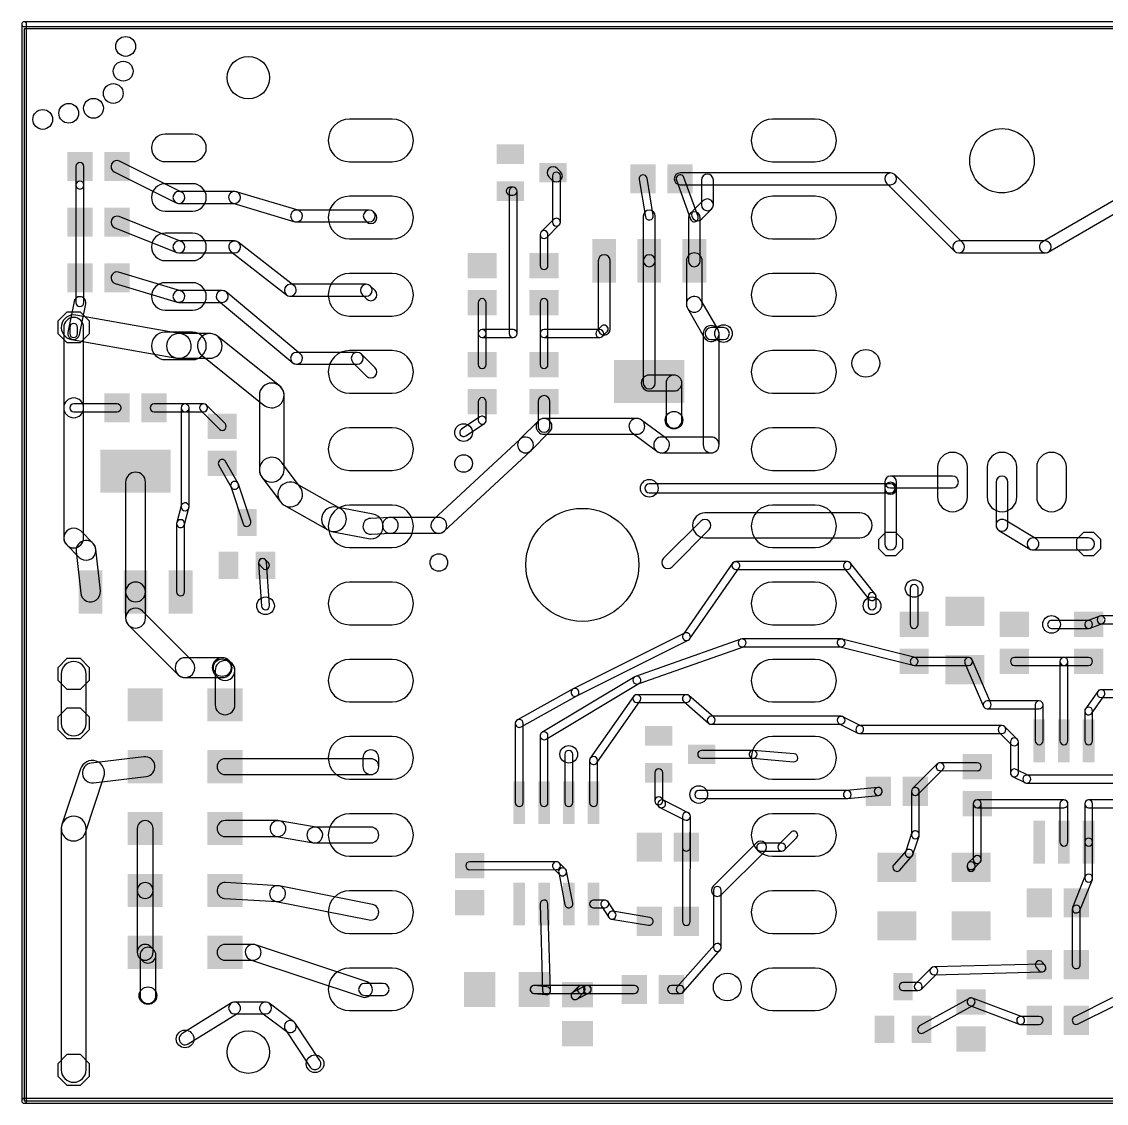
# Model space of a CAD drawing. Extents: x -0.1 to 96, y -0.1 to 55.4.
# Drawn here: x -0.1 to 55.5, y -0.1 to 55.4 of the extents above; entities that cross this region are included whole.
import ezdxf

# ---------------------------------------------------------------- set-up
doc = ezdxf.new("R2010")
doc.units = 0
for name, color, linetype in [('16', 174, 'CONTINUOUS'), ('17', 94, 'CONTINUOUS'), ('18', 94, 'CONTINUOUS'), ('20', 178, 'CONTINUOUS')]:
    doc.layers.add(name, color=color, linetype=linetype)

# ---------------------------------------------------------------- blocks, each defined once
blk = doc.blocks.new('RECT')
blk.add_solid([(-0.5, -0.5), (0.5, -0.5), (-0.5, 0.5), (0.5, 0.5)])
blk = doc.blocks.new('LONGP100')
blk.add_lwpolyline([(-0.5, -0.5), (0.5, -0.5, 1), (0.5, 0.5), (-0.5, 0.5, 1)], format="xyb", close=True)
blk = doc.blocks.new('OCTAGONP')
blk.add_lwpolyline([(-0.5, -0.2071), (-0.5, 0.2071), (-0.2071, 0.5), (0.2071, 0.5), (0.5, 0.2071), (0.5, -0.2071), (0.2071, -0.5), (-0.2071, -0.5)], close=True)
blk = doc.blocks.new('ROUNDP')
blk.add_circle((0, 0), 0.5)
blk = doc.blocks.new('ROUNDV')
blk.add_circle((0, 0), 0.5)

msp = doc.modelspace()

# ---------------------------------------------------------------- linework, layer by layer
at = {"layer": '16'}
for points in [[(0, 55.118), (95.885, 55.118, 1), (95.885, 55.372), (0, 55.372, 1)], [(0.127, 0), (0.127, 55.245, 1), (-0.127, 55.245), (-0.127, 0, 1)], [(2.6568, 47.943), (2.6543, 46.988, 1), (3.0607, 46.987), (3.0632, 47.942, 1)], [(8.0737, 46.6277), (4.8962, 48.2152, 1), (4.6238, 47.6698), (7.8013, 46.0823, 1)], [(27.5205, 47.6705), (27.3505, 47.8405, 1), (26.9195, 47.4095), (27.0895, 47.2395, 1)], [(27.5082, 45.085), (27.5082, 47.455, 1), (27.1018, 47.455), (27.1018, 45.085, 1)], [(32.268, 45.4331), (31.953, 47.3406, 1), (31.552, 47.2744), (31.867, 45.3669, 1)], [(44.45, 47.6123), (33.6525, 47.6123, 1), (33.6525, 47.0027), (44.45, 47.0027, 1)], [(34.5699, 45.3806), (33.8435, 47.377, 1), (33.4615, 47.238), (34.1879, 45.2416, 1)], [(34.7472, 47.244), (34.7472, 45.974, 1), (35.3568, 45.974), (35.3568, 47.244, 1)], [(48.158, 44.0305), (44.6655, 47.523, 1), (44.2345, 47.092), (47.727, 43.5995, 1)], [(58.2673, 47.5713), (52.2348, 44.0788, 1), (52.5402, 43.5512), (58.5727, 47.0437, 1)], [(2.6543, 46.9875), (2.6543, 40.9575, 1), (3.0607, 40.9575), (3.0607, 46.9875, 1)], [(24.9316, 46.4718), (25.0791, 46.4693, 1), (25.0859, 46.8757), (24.9384, 46.8782, 1)], [(24.8793, 46.6725), (24.8793, 39.3725, 1), (25.2857, 39.3725), (25.2857, 46.6725, 1)], [(10.795, 46.6598), (7.9375, 46.6598, 1), (7.9375, 46.0502), (10.795, 46.0502, 1)], [(14.0576, 45.6944), (10.8826, 46.6469, 1), (10.7074, 46.0631), (13.8824, 45.1106, 1)], [(34.8365, 46.1895), (34.3285, 45.6815, 1), (34.7595, 45.2505), (35.2675, 45.7585, 1)], [(17.7025, 45.7073), (13.97, 45.7073, 1), (13.97, 45.0977), (17.7025, 45.0977, 1)], [(18.0005, 45.5355), (17.918, 45.618, 1), (17.487, 45.187), (17.5695, 45.1045, 1)], [(32.3723, 43.1038), (32.3723, 45.4, 1), (31.7627, 45.4), (31.7627, 43.1038, 1)], [(8.0506, 44.098), (4.8731, 45.368, 1), (4.6469, 44.802), (7.8244, 43.532, 1)], [(26.8137, 44.3063), (27.4487, 44.9413, 1), (27.1613, 45.2287), (26.5263, 44.5937, 1)], [(34.6837, 43.1038), (34.6837, 45.3111, 1), (34.0741, 45.3111), (34.0741, 43.1038, 1)], [(26.8732, 42.86), (26.8732, 44.45, 1), (26.4668, 44.45), (26.4668, 42.86, 1)], [(10.795, 44.1198), (7.9375, 44.1198, 1), (7.9375, 43.5102), (10.795, 43.5102, 1)], [(13.8396, 41.8331), (10.9821, 44.0556, 1), (10.6079, 43.5744), (13.4654, 41.3519, 1)], [(52.3875, 44.1198), (47.9425, 44.1198, 1), (47.9425, 43.5102), (52.3875, 43.5102, 1)], [(29.4513, 43.1038), (29.4513, 39.5986, 1), (30.0609, 39.5986), (30.0609, 43.1038, 1)], [(31.7627, 43.1038), (31.7627, 36.83, 1), (32.3723, 36.83), (32.3723, 43.1038, 1)], [(33.9725, 43.1038), (33.9725, 40.8686, 1), (34.7853, 40.8686), (34.7853, 43.1038, 1)], [(8.025, 41.567), (4.8475, 42.5195, 1), (4.6725, 41.9355), (7.85, 40.983, 1)], [(17.5525, 41.8973), (13.6525, 41.8973, 1), (13.6525, 41.2877), (17.5525, 41.2877, 1)], [(18.0005, 41.5755), (17.768, 41.808, 1), (17.337, 41.377), (17.5695, 41.1445, 1)], [(2.5586, 41.0173), (2.2411, 39.4298, 1), (2.8389, 39.3102), (3.1564, 40.8977, 1)], [(10.16, 41.5798), (7.9375, 41.5798, 1), (7.9375, 40.9702), (10.16, 40.9702, 1)], [(14.1651, 38.3342), (10.3551, 41.5092, 1), (9.9649, 41.0408), (13.7749, 37.8658, 1)], [(34.0268, 40.6657), (34.8904, 39.1671, 1), (35.5946, 39.5729), (34.731, 41.0715, 1)], [(23.6982, 39.3725), (23.6982, 40.96, 1), (23.2918, 40.96), (23.2918, 39.3725, 1)], [(26.8732, 39.37), (26.8732, 40.96, 1), (26.4668, 40.96), (26.4668, 39.37, 1)], [(26.4668, 40.96), (26.4668, 37.78, 1), (26.8732, 37.78), (26.8732, 40.96, 1)], [(2.4296, 39.0622), (7.8271, 38.1097, 1), (8.0479, 39.3603), (2.6504, 40.3128, 1)], [(2.032, 39.6875), (2.032, 35.56, 1), (3.048, 35.56), (3.048, 39.6875, 1)], [(2.7432, 39.37), (2.7432, 39.6875, 1), (2.3368, 39.6875), (2.3368, 39.37, 1)], [(25.0825, 39.5757), (23.495, 39.5757, 1), (23.495, 39.1693), (25.0825, 39.1693, 1)], [(23.6982, 37.78), (23.6982, 39.3725, 1), (23.2918, 39.3725), (23.2918, 37.78, 1)], [(29.5275, 39.5732), (26.67, 39.5732, 1), (26.67, 39.1668), (29.5275, 39.1668, 1)], [(29.6124, 39.7423), (29.3838, 39.5137, 1), (29.6712, 39.2263), (29.8998, 39.4549, 1)], [(34.8361, 39.37), (34.8361, 33.655, 1), (35.6489, 33.655), (35.6489, 39.37, 1)], [(35.8775, 39.6748), (35.2425, 39.6748, 1), (35.2425, 39.0652), (35.8775, 39.0652, 1)], [(7.9375, 38.1), (9.525, 38.1, 1), (9.525, 39.37), (7.9375, 39.37, 1)], [(9.1283, 38.2391), (12.3033, 35.6991, 1), (13.0967, 36.6909), (9.9217, 39.2309, 1)], [(17.085, 38.4048), (13.97, 38.4048, 1), (13.97, 37.7952), (17.085, 37.7952, 1)], [(18.0005, 37.6155), (17.3005, 38.3155, 1), (16.8695, 37.8845), (17.5695, 37.1845, 1)], [(12.065, 36.195), (12.065, 32.385, 1), (13.335, 32.385), (13.335, 36.195, 1)], [(32.0675, 36.4236), (33.3375, 36.4236, 1), (33.3375, 37.2364), (32.0675, 37.2364, 1)], [(32.9311, 36.83), (32.9311, 34.925, 1), (33.7439, 34.925), (33.7439, 36.83, 1)], [(26.3652, 35.88), (26.3652, 34.6075, 1), (26.9748, 34.6075), (26.9748, 35.88, 1)], [(2.032, 35.56), (2.032, 28.8798, 1), (3.048, 28.8798), (3.048, 35.56, 1)], [(4.765, 35.7632), (2.54, 35.7632, 1), (2.54, 35.3568), (4.765, 35.3568, 1)], [(6.665, 35.3568), (8.255, 35.3568, 1), (8.255, 35.7632), (6.665, 35.7632, 1)], [(8.255, 35.3568), (9.205, 35.3568, 1), (9.205, 35.7632), (8.255, 35.7632, 1)], [(8.4582, 30.48), (8.4582, 35.56, 1), (8.0518, 35.56), (8.0518, 30.48, 1)], [(9.0613, 35.4163), (10.0163, 34.4613, 1), (10.3037, 34.7487), (9.3487, 35.7037, 1)], [(23.6982, 34.925), (23.6982, 35.88, 1), (23.2918, 35.88), (23.2918, 34.925, 1)], [(22.6552, 34.1209), (23.6077, 34.7559, 1), (23.3823, 35.0941), (22.4298, 34.4591, 1)], [(26.3826, 34.8949), (25.4301, 33.9424, 1), (26.0049, 33.3676), (26.9574, 34.3201, 1)], [(31.4325, 35.0139), (26.67, 35.0139, 1), (26.67, 34.2011), (31.4325, 34.2011, 1)], [(32.9463, 33.9801), (31.6763, 34.9326, 1), (31.1887, 34.2824), (32.4587, 33.3299, 1)], [(25.441, 33.9528), (20.996, 29.8253, 1), (21.549, 29.2297), (25.994, 33.3572, 1)], [(35.2425, 34.0614), (32.7025, 34.0614, 1), (32.7025, 33.2486), (35.2425, 33.2486, 1)], [(9.983, 32.6051), (10.618, 31.4801, 1), (10.972, 31.6799), (10.337, 32.8049, 1)], [(12.192, 32.004), (13.1445, 30.734, 1), (14.1605, 31.496), (13.208, 32.766, 1)], [(6.223, 26.1112), (6.223, 31.75, 1), (5.207, 31.75), (5.207, 26.1112, 1)], [(10.6022, 31.5157), (11.2372, 29.6107, 1), (11.6228, 29.7393), (10.9878, 31.6443, 1)], [(13.3396, 30.5625), (15.5821, 29.2925, 1), (16.2079, 30.3975), (13.9654, 31.6675, 1)], [(47.625, 32.0548), (44.45, 32.0548, 1), (44.45, 31.4452), (47.625, 31.4452, 1)], [(44.1452, 31.75), (44.1452, 31.4325, 1), (44.7548, 31.4325), (44.7548, 31.75, 1)], [(44.1452, 31.4325), (44.1452, 28.575, 1), (44.7548, 28.575), (44.7548, 31.4325, 1)], [(50.4698, 29.5275), (50.4698, 31.75, 1), (49.8602, 31.75), (49.8602, 29.5275, 1)], [(44.45, 31.6611), (32.0675, 31.6611, 1), (32.0675, 31.2039), (44.45, 31.2039, 1)], [(8.2228, 29.5644), (8.4514, 30.428, 1), (8.0586, 30.532), (7.83, 29.6684, 1)], [(15.7746, 29.2215), (17.6646, 28.8565, 1), (17.9054, 30.1035), (16.0154, 30.4685, 1)], [(34.925, 28.8925), (42.8625, 28.8925, 1), (42.8625, 30.1625), (34.925, 30.1625, 1)], [(8.2296, 26.1112), (8.2296, 29.6164, 1), (7.8232, 29.6164), (7.8232, 26.1112, 1)], [(18.7657, 29.9334), (17.7657, 29.8859, 1), (17.8043, 29.0741), (18.8043, 29.1216, 1)], [(21.2725, 29.9339), (18.785, 29.9339, 1), (18.785, 29.1211), (21.2725, 29.1211, 1)], [(33.2355, 27.407), (35.1405, 29.312, 1), (34.7095, 29.743), (32.8045, 27.838, 1)], [(51.9093, 28.8364), (50.3218, 29.7889, 1), (50.0082, 29.2661), (51.5957, 28.3136, 1)], [(2.1808, 28.5206), (2.8158, 27.8856, 1), (3.5342, 28.604), (2.8992, 29.239, 1)], [(2.6699, 28.1907), (2.8985, 26.0571, 1), (3.9087, 26.1653), (3.6801, 28.2989, 1)], [(54.61, 28.8798), (51.7525, 28.8798, 1), (51.7525, 28.2702), (54.61, 28.2702, 1)], [(12.5237, 27.6187), (12.3762, 27.7662, 1), (12.0888, 27.4788), (12.2363, 27.3313, 1)], [(12.0298, 27.6088), (12.1798, 25.3863, 1), (12.5852, 25.4137), (12.4352, 27.6362, 1)], [(34.1393, 23.6965), (36.6793, 27.3477, 1), (36.3457, 27.5798), (33.8057, 23.9285, 1)], [(42.2275, 27.6669), (36.5125, 27.6669, 1), (36.5125, 27.2606), (42.2275, 27.2606, 1)], [(43.6562, 26.0032), (42.3862, 27.5907, 1), (42.0688, 27.3368), (43.3388, 25.7493, 1)], [(5.207, 26.1112), (5.207, 24.765, 1), (6.223, 24.765), (6.223, 26.1112, 1)], [(45.8597, 24.445), (45.8597, 26.289, 1), (45.4533, 26.289), (45.4533, 24.445, 1)], [(43.7007, 25.4), (43.7007, 25.8763, 1), (43.2943, 25.8763), (43.2943, 25.4, 1)], [(5.3558, 24.4058), (7.8958, 21.8658, 1), (8.6142, 22.5842), (6.0742, 25.1242, 1)], [(54.6103, 24.6482), (52.7053, 24.6507, 1), (52.7047, 24.2443), (54.6097, 24.2418, 1)], [(55.1766, 24.8729), (54.5391, 24.6354, 1), (54.6809, 24.2546), (55.3184, 24.4921, 1)], [(58.42, 24.8857), (55.2475, 24.8857, 1), (55.2475, 24.4793), (58.42, 24.4793, 1)], [(28.3484, 20.7733), (34.0634, 23.6308, 1), (33.8816, 23.9942), (28.1666, 21.1367, 1)], [(31.5001, 21.3984), (36.8976, 23.3034, 1), (36.7624, 23.6866), (31.3649, 21.7816, 1)], [(36.83, 23.2918), (41.91, 23.2918, 1), (41.91, 23.6982), (36.83, 23.6982, 1)], [(45.7064, 22.742), (41.9599, 23.692, 1), (41.8601, 23.298), (45.6066, 22.348, 1)], [(3.175, 19.3675), (3.175, 21.9075, 1), (1.905, 21.9075), (1.905, 19.3675, 1)], [(8.255, 21.717), (10.16, 21.717, 1), (10.16, 22.733), (8.255, 22.733, 1)], [(10.6642, 22.4392), (10.5192, 22.5842, 1), (9.8008, 21.8658), (9.9458, 21.7208, 1)], [(10.813, 20.32), (10.813, 22.08, 1), (9.797, 22.08), (9.797, 20.32, 1)], [(45.6563, 22.3418), (48.4503, 22.3393, 1), (48.4507, 22.7457), (45.6567, 22.7482, 1)], [(48.2637, 22.4625), (49.2162, 20.24, 1), (49.5898, 20.4), (48.6373, 22.6225, 1)], [(53.34, 22.7482), (50.8, 22.7482, 1), (50.8, 22.3418), (53.34, 22.3418, 1)], [(54.61, 22.7482), (53.34, 22.7482, 1), (53.34, 22.3418), (54.61, 22.3418, 1)], [(53.5432, 18.475), (53.5432, 22.545, 1), (53.1368, 22.545), (53.1368, 18.475, 1)], [(26.7745, 18.5583), (31.537, 21.4158, 1), (31.328, 21.7642), (26.5655, 18.9067, 1)], [(25.4987, 19.1899), (28.3562, 20.7774, 1), (28.1588, 21.1326), (25.3013, 19.5451, 1)], [(31.266, 20.754), (29.0435, 17.579, 1), (29.3765, 17.346), (31.599, 20.521, 1)], [(33.9725, 20.8407), (31.4325, 20.8407, 1), (31.4325, 20.4343), (33.9725, 20.4343, 1)], [(35.3763, 19.6792), (34.1063, 20.7904, 1), (33.8387, 20.4846), (35.1087, 19.3733, 1)], [(54.7754, 19.8844), (55.4104, 20.7734, 1), (55.0796, 21.0096), (54.4446, 20.1206, 1)], [(55.245, 20.6883), (55.88, 20.6883, 1), (55.88, 21.0947), (55.245, 21.0947, 1)], [(49.403, 20.1168), (52.07, 20.1168, 1), (52.07, 20.5232), (49.403, 20.5232, 1)], [(51.8668, 20.32), (51.8668, 18.475, 1), (52.2732, 18.475), (52.2732, 20.32, 1)], [(54.8132, 18.475), (54.8132, 20.0025, 1), (54.4068, 20.0025), (54.4068, 18.475, 1)], [(25.6032, 15.3), (25.6032, 19.3675, 1), (25.1968, 19.3675), (25.1968, 15.3, 1)], [(41.91, 19.7294), (35.2425, 19.7294, 1), (35.2425, 19.3231), (41.91, 19.3231, 1)], [(42.9534, 19.2317), (42.0009, 19.708, 1), (41.8191, 19.3445), (42.7716, 18.8683, 1)], [(26.8732, 15.3), (26.8732, 18.7325, 1), (26.4668, 18.7325), (26.4668, 15.3, 1)], [(50.165, 19.2532), (42.8625, 19.2532, 1), (42.8625, 18.8468), (50.165, 18.8468, 1)], [(50.9437, 18.5587), (50.3087, 19.1937, 1), (50.0213, 18.9063), (50.6563, 18.2713, 1)], [(51.0032, 16.8275), (51.0032, 18.415, 1), (50.5968, 18.415), (50.5968, 16.8275, 1)], [(18.1914, 17.145), (18.1914, 17.6, 1), (17.3786, 17.6), (17.3786, 17.145, 1)], [(27.7368, 17.78), (27.7368, 15.3, 1), (28.1432, 15.3), (28.1432, 17.78, 1)], [(34.755, 17.5768), (37.4, 17.5768, 1), (37.4, 17.9832), (34.755, 17.9832, 1)], [(37.3825, 17.5776), (39.4675, 17.3976, 1), (39.5025, 17.8024), (37.4175, 17.9824, 1)], [(2.8901, 17.0283), (1.9376, 14.1708, 1), (3.1424, 13.7692), (4.0949, 16.6267, 1)], [(6.1459, 17.6496), (3.4334, 17.3321, 1), (3.5516, 16.3229), (6.2641, 16.6404, 1)], [(10.305, 16.7386), (17.785, 16.7386, 1), (17.785, 17.5514), (10.305, 17.5514, 1)], [(29.0068, 17.4625), (29.0068, 15.3, 1), (29.4132, 15.3), (29.4132, 17.4625, 1)], [(46.8463, 17.2887), (45.5763, 16.0187, 1), (45.8637, 15.7313), (47.1337, 17.0013, 1)], [(48.8953, 17.3457), (46.9903, 17.3482, 1), (46.9897, 16.9418), (48.8947, 16.9393, 1)], [(32.3518, 16.83), (32.3518, 15.3875, 1), (32.7582, 15.3875), (32.7582, 16.83, 1)], [(51.5259, 16.6917), (50.8909, 17.0092, 1), (50.7091, 16.6458), (51.3441, 16.3283, 1)], [(56.642, 16.7132), (51.435, 16.7132, 1), (51.435, 16.3068), (56.642, 16.3068, 1)], [(32.4113, 15.2438), (32.5588, 15.0963, 1), (32.8462, 15.3837), (32.6987, 15.5312, 1)], [(42.2275, 15.9195), (34.6075, 15.9195, 1), (34.6075, 15.513), (42.2275, 15.513, 1)], [(43.7948, 16.0772), (42.2073, 15.9184, 1), (42.2477, 15.5141), (43.8352, 15.6728, 1)], [(43.8175, 16.0782), (43.815, 16.0782, 1), (43.815, 15.6718), (43.8175, 15.6718, 1)], [(45.72, 16.0782), (45.7175, 16.0782, 1), (45.7175, 15.6718), (45.72, 15.6718, 1)], [(45.9232, 13.6552), (45.9207, 15.8752, 1), (45.5143, 15.8748), (45.5168, 13.6548, 1)], [(32.6113, 15.0584), (33.8813, 14.4209, 1), (34.0637, 14.7841), (32.7937, 15.4216, 1)], [(48.895, 15.4457), (48.8925, 15.4457, 1), (48.8925, 15.0393), (48.895, 15.0393, 1)], [(48.6893, 15.2423), (48.6918, 12.3823, 1), (49.0982, 12.3827), (49.0957, 15.2427, 1)], [(53.3401, 15.4432), (48.8951, 15.4457, 1), (48.8949, 15.0393), (53.3399, 15.0368, 1)], [(53.5432, 13.275), (53.5432, 15.24, 1), (53.1368, 15.24), (53.1368, 13.275, 1)], [(54.8132, 13.275), (54.8132, 15.24, 1), (54.4068, 15.24), (54.4068, 13.275, 1)], [(54.61, 15.0368), (58.42, 15.0368, 1), (58.42, 15.4432), (54.61, 15.4432, 1)], [(1.905, 13.97), (1.905, 1.5875, 1), (3.175, 1.5875), (3.175, 13.97, 1)], [(34.1732, 13.0172), (34.1757, 14.6022, 1), (33.7693, 14.6028), (33.7668, 13.0178, 1)], [(33.7693, 14.6026), (33.7668, 9.2076, 1), (34.1732, 9.2074), (34.1757, 14.6024, 1)], [(6.6114, 10.795), (6.6114, 13.97, 1), (5.7986, 13.97), (5.7986, 10.795, 1)], [(10.305, 13.5636), (13.0175, 13.5636, 1), (13.0175, 14.3764), (10.305, 14.3764, 1)], [(12.9477, 13.5696), (14.8402, 13.2396, 1), (14.9798, 14.0404), (13.0873, 14.3704, 1)], [(14.91, 13.2336), (17.785, 13.2336, 1), (17.785, 14.0464), (14.91, 14.0464, 1)], [(39.0062, 12.8738), (39.6287, 13.4963, 1), (39.3413, 13.7837), (38.7188, 13.1612, 1)], [(45.5953, 12.6357), (45.9128, 13.5882, 1), (45.5272, 13.7168), (45.2097, 12.7643, 1)], [(45.9232, 13.6525), (45.9232, 13.655, 1), (45.5168, 13.655), (45.5168, 13.6525, 1)], [(54.8132, 11.43), (54.8132, 13.275, 1), (54.4068, 13.275), (54.4068, 11.43, 1)], [(35.7755, 10.5795), (37.998, 12.802, 1), (37.567, 13.233), (35.3445, 11.0105, 1)], [(37.7825, 12.8143), (38.8625, 12.8143, 1), (38.8625, 13.2207), (37.7825, 13.2207, 1)], [(44.9201, 11.8434), (45.5551, 12.5659, 1), (45.2499, 12.8341), (44.6149, 12.1116, 1)], [(27.3074, 12.2682), (22.8599, 12.2657, 1), (22.8601, 11.8593), (27.3076, 11.8618, 1)], [(27.7668, 11.8906), (27.4518, 12.2081, 1), (27.1632, 11.9219), (27.4782, 11.6044, 1)], [(48.7212, 11.9213), (49.0387, 12.2388, 1), (48.7513, 12.5262), (48.4338, 12.2087, 1)], [(48.7807, 11.9775), (48.7807, 12.065, 1), (48.3743, 12.065), (48.3743, 11.9775, 1)], [(28.1395, 10.1385), (27.822, 11.786, 1), (27.423, 11.709), (27.7405, 10.0615, 1)], [(6.6114, 7.62), (6.6114, 10.795, 1), (5.7986, 10.795), (5.7986, 7.62, 1)], [(10.2805, 10.3893), (12.9755, 10.2268, 1), (13.0245, 11.0382), (10.3295, 11.2007, 1)], [(54.1637, 9.767), (54.7987, 11.3545, 1), (54.4213, 11.5055), (53.7863, 9.918, 1)], [(12.9207, 10.2339), (17.7057, 9.2814, 1), (17.8643, 10.0786), (13.0793, 11.0311, 1)], [(35.7632, 7.874), (35.7632, 10.795, 1), (35.3568, 10.795), (35.3568, 7.874, 1)], [(26.4669, 10.0941), (26.5969, 5.6491, 1), (27.0031, 5.6609), (26.8731, 10.1059, 1)], [(29.21, 9.8968), (29.785, 9.8968, 1), (29.785, 10.3032), (29.21, 10.3032, 1)], [(29.6151, 9.9885), (29.9926, 9.4135, 1), (30.3324, 9.6365), (29.9549, 10.2115, 1)], [(54.1757, 6.9848), (54.1782, 9.8423, 1), (53.7718, 9.8427), (53.7693, 6.9852, 1)], [(30.1291, 9.3246), (32.0366, 9.0071, 1), (32.1034, 9.4079), (30.1959, 9.7254, 1)], [(5.9176, 7.3326), (6.0626, 7.1876, 1), (6.6374, 7.7624), (6.4924, 7.9074, 1)], [(5.9436, 7.475), (5.9436, 5.3975, 1), (6.7564, 5.3975), (6.7564, 7.475, 1)], [(10.305, 7.2136), (11.7475, 7.2136, 1), (11.7475, 8.0264), (10.305, 8.0264, 1)], [(11.619, 7.2345), (17.334, 5.3295, 1), (17.591, 6.1005), (11.876, 8.0055, 1)], [(33.8074, 5.5806), (35.7124, 7.7396, 1), (35.4076, 8.0084), (33.5026, 5.8494, 1)], [(46.0112, 5.7188), (46.8162, 6.5238, 1), (46.5288, 6.8112), (45.7238, 6.0062, 1)], [(46.6779, 6.4644), (52.2204, 6.6119, 1), (52.2096, 7.0181), (46.6671, 6.8706, 1)], [(52.3707, 6.9455), (52.2282, 7.1155, 1), (51.9168, 6.8545), (52.0593, 6.6845, 1)], [(17.4625, 5.4102), (18.415, 5.4102, 1), (18.415, 6.0198), (17.4625, 6.0198, 1)], [(26.8191, 5.8573), (26.1841, 5.9173, 1), (26.1459, 5.5127), (26.7809, 5.4527, 1)], [(26.165, 5.5118), (28.575, 5.5118, 1), (28.575, 5.9182), (26.165, 5.9182, 1)], [(28.8016, 5.8967), (28.1666, 5.5792, 1), (28.3484, 5.2158), (28.9834, 5.5333, 1)], [(28.4012, 5.2538), (28.7187, 5.5713, 1), (28.4313, 5.8587), (28.1138, 5.5412, 1)], [(28.575, 5.5118), (28.8925, 5.5118, 1), (28.8925, 5.9182), (28.575, 5.9182, 1)], [(28.8925, 5.5118), (31.308, 5.5118, 1), (31.308, 5.9182), (28.8925, 5.9182, 1)], [(33.208, 5.5118), (33.655, 5.5118, 1), (33.655, 5.9182), (33.208, 5.9182, 1)], [(45.085, 5.6593), (45.8675, 5.6593, 1), (45.8675, 6.0657), (45.085, 6.0657, 1)], [(8.4165, 2.9165), (10.9565, 4.504, 1), (10.6335, 5.021), (8.0935, 3.4335, 1)], [(10.795, 4.4577), (12.3825, 4.4577, 1), (12.3825, 5.0673), (10.795, 5.0673, 1)], [(12.1996, 4.5187), (13.4696, 3.5662, 1), (13.8354, 4.0538), (12.5654, 5.0063, 1)], [(46.1338, 3.4849), (48.6763, 4.8999, 1), (48.4787, 5.2551), (45.9362, 3.8401, 1)], [(48.5064, 4.8872), (51.0489, 3.9372, 1), (51.1911, 4.3178), (48.6486, 5.2678, 1)], [(54.0633, 3.9457), (55.9708, 4.8982, 1), (55.7892, 5.2618), (53.8817, 4.3093, 1)], [(13.3989, 3.6409), (14.6689, 1.7359, 1), (15.1761, 2.0741), (13.9061, 3.9791, 1)], [(51.12, 3.9243), (52.0725, 3.9243, 1), (52.0725, 4.3307), (51.12, 4.3307, 1)], [(95.885, 0.127), (0, 0.127, 1), (0, -0.127), (95.885, -0.127, 1)]]:
    msp.add_lwpolyline(points, format="xyb", close=True, dxfattribs=at)
at = {"layer": '20'}
for p, q in [((96, 55), (0, 55)), ((0, 55), (0, 0)), ((0, 0), (96, 0))]:
    msp.add_line(p, q, dxfattribs=at)
for centre, radius in [((5.207, 54.102), 0.508), ((11.5, 52.5), 1.0922), ((5.08, 52.832), 0.508), ((4.572, 51.689), 0.508), ((3.556, 50.927), 0.508), ((0.9525, 50.3555), 0.508), ((2.286, 50.673), 0.508), ((50.165, 48.236), 1.651), ((28.635, 27.5), 2.9), ((11.5, 2.5), 1.0922)]:
    msp.add_circle(centre, radius, dxfattribs=at)

# ---------------------------------------------------------------- block references
at = {"layer": '16', "yscale": 1.4}
for p, rotation in [((24.935, 48.575), 90), ((27.135, 47.625), 90), ((24.935, 46.675), 90), ((11.43, 29.675), 180), ((10.48, 27.475), 180), ((12.38, 27.475), 180), ((32.555, 18.73), 90), ((34.755, 17.78), 90), ((32.555, 16.83), 90), ((45.085, 5.8625), 180), ((44.135, 3.6625), 180), ((46.035, 3.6625), 180)]:
    msp.add_blockref('RECT', p, dxfattribs=dict(at, rotation=rotation))
at = {"layer": '16'}
for p, xscale, yscale, rotation in [((2.86, 47.9425), 1.3, 1.5, 180), ((4.76, 47.9425), 1.3, 1.5, 180), ((2.86, 45.085), 1.3, 1.5, 180), ((4.76, 45.085), 1.3, 1.5, 180), ((23.495, 42.86), 1.3, 1.5, 90), ((26.67, 42.86), 1.3, 1.5, 90), ((2.86, 42.2275), 1.3, 1.5, 180), ((4.76, 42.2275), 1.3, 1.5, 180), ((23.495, 40.96), 1.3, 1.5, 90), ((26.67, 40.96), 1.3, 1.5, 90), ((23.495, 37.78), 1.3, 1.5, 270), ((26.67, 37.78), 1.3, 1.5, 270), ((4.765, 35.56), 1.3, 1.5, 180), ((6.665, 35.56), 1.3, 1.5, 180), ((23.495, 35.88), 1.3, 1.5, 270), ((26.67, 35.88), 1.3, 1.5, 270), ((10.16, 34.605), 1.3, 1.5, 90), ((5.715, 32.309), 3.6, 2.2, 180), ((10.16, 32.705), 1.3, 1.5, 90), ((3.4036, 26.1112), 1.2192, 2.2352, 180), ((5.715, 26.1112), 1.2192, 2.2352, 180), ((8.0264, 26.1112), 1.2192, 2.2352, 180), ((48.26, 25.122), 1.5, 2, 90), ((45.6565, 24.445), 1.3, 1.5, 90), ((50.8, 24.445), 1.3, 1.5, 270), ((54.61, 24.445), 1.3, 1.5, 90), ((45.6565, 22.545), 1.3, 1.5, 90), ((48.26, 22.122), 1.5, 2, 90), ((50.8, 22.545), 1.3, 1.5, 270), ((54.61, 22.545), 1.3, 1.5, 90), ((52.07, 18.475), 0.6, 2.2, 180), ((53.34, 18.475), 0.6, 2.2, 180), ((54.61, 18.475), 0.6, 2.2, 180), ((48.895, 17.1425), 1.3, 1.5, 90), ((25.4, 15.3), 0.6, 2.2, 180), ((26.67, 15.3), 0.6, 2.2, 180), ((27.94, 15.3), 0.6, 2.2, 180), ((29.21, 15.3), 0.6, 2.2, 180), ((43.8175, 15.875), 1.3, 1.5, 180), ((45.7175, 15.875), 1.3, 1.5, 180), ((48.895, 15.2425), 1.3, 1.5, 90), ((52.07, 13.275), 0.6, 2.2, 180), ((53.34, 13.275), 0.6, 2.2, 180), ((54.61, 13.275), 0.6, 2.2, 180), ((32.07, 13.0175), 1.3, 1.5, 180), ((33.97, 13.0175), 1.3, 1.5, 180), ((22.86, 12.0625), 1.3, 1.5, 90), ((44.7675, 11.9775), 1.5, 2, 270), ((48.5775, 11.9775), 1.5, 2, 270), ((25.4, 10.1), 0.6, 2.2, 180), ((26.67, 10.1), 0.6, 2.2, 180), ((27.94, 10.1), 0.6, 2.2, 180), ((29.21, 10.1), 0.6, 2.2, 180), ((22.86, 10.1625), 1.3, 1.5, 90), ((32.07, 9.2075), 1.3, 1.5, 180), ((33.97, 9.2075), 1.3, 1.5, 180), ((44.7675, 8.9775), 1.5, 2, 270), ((48.5775, 8.9775), 1.5, 2, 270), ((23.365, 5.715), 1.6, 1.8, 180), ((26.165, 5.715), 1.6, 1.8, 180), ((28.3845, 5.445), 1.3, 1.6, 270), ((48.5775, 5.0775), 1.3, 1.5, 270), ((28.3845, 3.445), 1.3, 1.6, 270), ((48.5775, 3.1775), 1.3, 1.5, 270)]:
    msp.add_blockref('RECT', p, dxfattribs=dict(at, xscale=xscale, yscale=yscale, rotation=rotation))
for p, xscale, yscale in [((31.7525, 47.3075), 1.3, 1.5), ((33.6525, 47.3075), 1.3, 1.5), ((29.7561, 43.1038), 1.2192, 2.2352), ((32.0675, 43.1038), 1.2192, 2.2352), ((34.3789, 43.1038), 1.2192, 2.2352), ((32.0675, 36.906), 3.6, 2.2), ((6.205, 20.32), 1.8, 1.7), ((10.305, 20.32), 1.8, 1.7), ((6.205, 17.145), 1.8, 1.7), ((10.305, 17.145), 1.8, 1.7), ((6.205, 13.97), 1.8, 1.7), ((10.305, 13.97), 1.8, 1.7), ((6.205, 10.795), 1.8, 1.7), ((10.305, 10.795), 1.8, 1.7), ((52.0725, 10.16), 1.3, 1.5), ((53.9725, 10.16), 1.3, 1.5), ((6.205, 7.62), 1.8, 1.7), ((10.305, 7.62), 1.8, 1.7), ((52.0725, 6.985), 1.3, 1.5), ((53.9725, 6.985), 1.3, 1.5), ((31.308, 5.715), 1.3, 1.5), ((33.208, 5.715), 1.3, 1.5), ((52.0725, 4.1275), 1.3, 1.5), ((53.9725, 4.1275), 1.3, 1.5)]:
    msp.add_blockref('RECT', p, dxfattribs=dict(at, xscale=xscale, yscale=yscale))
at = {"layer": '17'}
for name, p, xscale, yscale in [('LONGP100', (17.785, 49.28), 2.1844, 2.1844), ('LONGP100', (39.485, 49.28), 2.1844, 2.1844), ('LONGP100', (17.785, 45.32), 2.1844, 2.1844), ('LONGP100', (39.485, 45.32), 2.1844, 2.1844), ('LONGP100', (17.785, 41.36), 2.1844, 2.1844), ('LONGP100', (39.485, 41.36), 2.1844, 2.1844), ('LONGP100', (17.785, 37.4), 2.1844, 2.1844), ('LONGP100', (39.485, 37.4), 2.1844, 2.1844), ('LONGP100', (17.785, 33.44), 2.1844, 2.1844), ('LONGP100', (39.485, 33.44), 2.1844, 2.1844), ('LONGP100', (17.785, 29.48), 2.1844, 2.1844), ('LONGP100', (39.485, 29.48), 2.1844, 2.1844), ('OCTAGONP', (44.45, 28.575), 1.2192, 1.2192), ('OCTAGONP', (54.61, 28.575), 1.2192, 1.2192), ('LONGP100', (17.785, 25.52), 2.1844, 2.1844), ('LONGP100', (39.485, 25.52), 2.1844, 2.1844), ('LONGP100', (17.785, 21.56), 2.1844, 2.1844), ('LONGP100', (39.485, 21.56), 2.1844, 2.1844), ('LONGP100', (17.785, 17.6), 2.1844, 2.1844), ('LONGP100', (39.485, 17.6), 2.1844, 2.1844), ('LONGP100', (17.785, 13.64), 2.1844, 2.1844), ('LONGP100', (39.485, 13.64), 2.1844, 2.1844), ('LONGP100', (17.785, 9.68), 2.1844, 2.1844), ('LONGP100', (39.485, 9.68), 2.1844, 2.1844), ('LONGP100', (17.785, 5.72), 2.1844, 2.1844), ('LONGP100', (39.485, 5.72), 2.1844, 2.1844)]:
    msp.add_blockref(name, p, dxfattribs=dict(at, xscale=xscale, yscale=yscale))
for name, p, xscale, yscale, rotation in [('LONGP100', (7.9375, 48.895), 1.4064, 1.4064, 180), ('LONGP100', (7.9375, 46.355), 1.4064, 1.4064, 180), ('LONGP100', (7.9375, 43.815), 1.4064, 1.4064, 180), ('LONGP100', (7.9375, 41.275), 1.4064, 1.4064, 180), ('OCTAGONP', (2.54, 39.6875), 1.6002, 1.6002, 90), ('LONGP100', (7.9375, 38.735), 1.4064, 1.4064, 180), ('ROUNDP', (43.18, 37.846), 1.4224, 1.4224, 180), ('LONGP100', (47.625, 31.75), 1.524, 1.524, 90), ('LONGP100', (50.165, 31.75), 1.524, 1.524, 90), ('LONGP100', (52.705, 31.75), 1.524, 1.524, 90), ('OCTAGONP', (2.54, 21.9075), 1.6002, 1.6002, 90), ('OCTAGONP', (2.54, 19.3675), 1.6002, 1.6002, 90), ('ROUNDP', (36.068, 5.842), 1.4224, 1.4224, 180), ('OCTAGONP', (2.54, 1.5875), 1.6002, 1.6002, 90)]:
    msp.add_blockref(name, p, dxfattribs=dict(at, xscale=xscale, yscale=yscale, rotation=rotation))
at = {"layer": '18', "xscale": 0.9048, "yscale": 0.9048}
for p in [(35.8775, 39.37), (33.3375, 34.925), (22.5425, 34.29), (22.5425, 32.7025), (32.0675, 31.4325), (21.2725, 27.6225), (45.6565, 26.289), (12.3825, 25.4), (43.4975, 25.4), (52.705, 24.4475), (10.16, 22.225), (27.94, 17.78), (34.6075, 15.7163), (6.35, 5.3975), (8.255, 3.175), (14.9225, 1.905)]:
    msp.add_blockref('ROUNDV', p, dxfattribs=at)

doc.saveas('drawing.dxf')
